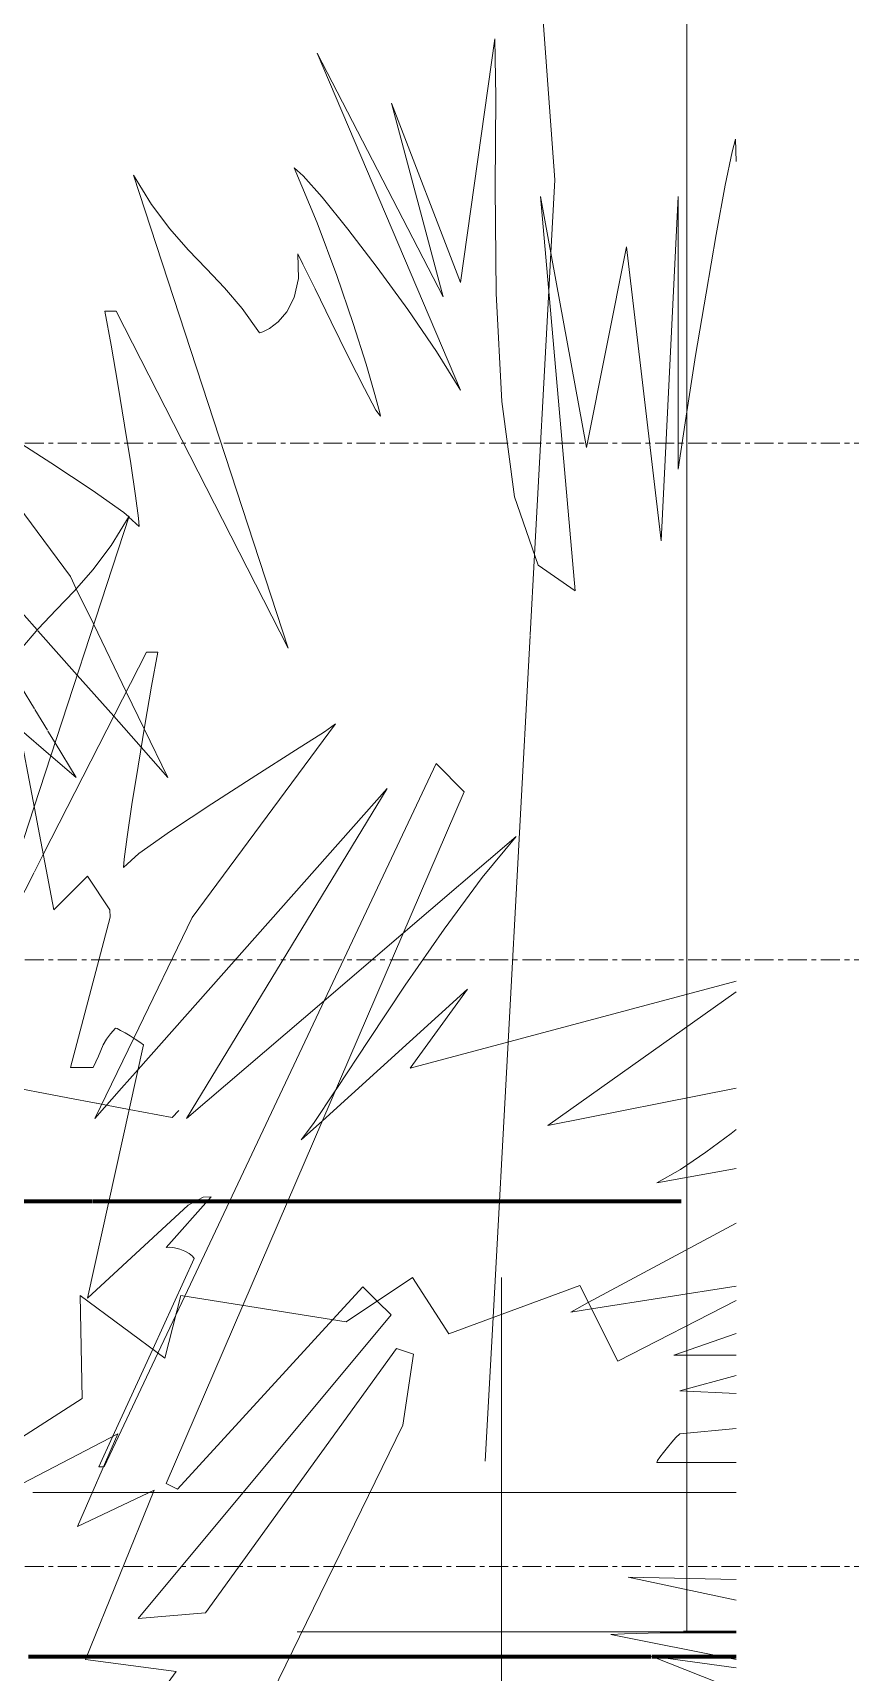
# Model space of a CAD drawing. Header units: inches. Extents: x -9046 to -8234, y -279 to 479.
# Drawn here: x -8356.49 to -8334.93, y -0.41 to 42.82 of the extents above; entities that cross this region are included whole.
import ezdxf

# ---------------------------------------------------------------- set-up
doc = ezdxf.new("R2010")
doc.units = ezdxf.units.IN
doc.header["$MEASUREMENT"] = 0
doc.linetypes.add('Grid Line 1_2_', pattern=[0.875, 0.5, -0.125, 0.125, -0.125])
for name, color, linetype, lineweight in [('A-DETL-GENF', 92, 'Continuous', 9), ('A-FLOR-LEVL-1', 51, 'Grid Line 1_2_', 9), ('C-TOPO', 7, 'Continuous', 9), ('C-TOPO-MAJR', 7, 'Continuous', 80)]:
    doc.layers.add(name, color=color, linetype=linetype, lineweight=lineweight)

# ---------------------------------------------------------------- blocks, each defined once
blk = doc.blocks.new('american beech 26158 - american beech 26158-1770223-BUILDING SECTION - EAST_WEST - LOOKING SOUTH')
at = {"layer": 'A-DETL-GENF'}
for p, q in [((-8343.475, 49.1), (-8342.722, 38.941)), ((-8339.242, 39.693), (-8339.242, 48.347)), ((-8339.242, 42.915), (-8339.242, 41.95)), ((-8339.242, 32.847), (-8339.242, 41.95)), ((-8339.242, 32.847), (-8339.242, 39.693)), ((-8342.827, 37.012), (-8342.722, 38.941)), ((-8342.881, 36.009), (-8342.827, 37.012)), ((-8343.259, 29.055), (-8342.881, 36.009)), ((-8339.242, 30.286), (-8339.242, 32.847)), ((-8339.242, 17.474), (-8339.242, 32.847)), ((-8339.242, 20.88), (-8339.242, 30.286)), ((-8343.374, 26.941), (-8343.259, 29.055)), ((-8343.958, 16.204), (-8343.375, 26.925)), ((-8339.242, 17.474), (-8339.242, 20.88)), ((-8339.242, 16.606), (-8339.242, 17.46)), ((-8339.242, 16.606), (-8339.242, 17.46)), ((-8339.242, 14.733), (-8339.242, 16.606)), ((-8339.242, 14.733), (-8339.242, 16.606)), ((-8344.352, 8.944), (-8343.958, 16.204)), ((-8339.242, 12.965), (-8339.242, 14.733)), ((-8339.242, 12.965), (-8339.242, 14.733)), ((-8339.242, 12.637), (-8339.242, 12.965)), ((-8339.242, 12.637), (-8339.242, 12.965)), ((-8339.242, 10.729), (-8339.242, 12.637)), ((-8339.242, 10.729), (-8339.242, 12.637)), ((-8339.242, 9.567), (-8339.242, 10.729)), ((-8339.242, 9.567), (-8339.242, 10.729)), ((-8339.242, 8.721), (-8339.242, 9.567)), ((-8339.242, 8.721), (-8339.242, 9.567)), ((-8344.558, 5.155), (-8344.352, 8.944)), ((-8339.242, 8.072), (-8339.242, 8.721)), ((-8339.242, 8.072), (-8339.242, 8.721)), ((-8339.242, 7.954), (-8339.242, 8.072)), ((-8339.242, 7.954), (-8339.242, 8.072)), ((-8339.242, 7.06), (-8339.242, 7.954)), ((-8339.242, 7.06), (-8339.242, 7.954)), ((-8339.242, 6.999), (-8339.242, 7.06)), ((-8339.242, 6.999), (-8339.242, 7.06)), ((-8339.242, 5.893), (-8339.242, 6.999)), ((-8339.242, 5.893), (-8339.242, 6.999)), ((-8339.242, 5.118), (-8339.242, 5.893)), ((-8339.242, 5.118), (-8339.242, 5.893)), ((-8339.242, 4.747), (-8339.242, 5.118)), ((-8339.242, 4.324), (-8339.242, 5.118)), ((-8356.494, 4.325), (-8354.924, 4.325)), ((-8354.924, 4.325), (-8353.426, 4.325)), ((-8353.426, 4.325), (-8353.319, 4.325)), ((-8353.319, 4.325), (-8350.951, 4.325)), ((-8350.951, 4.325), (-8349.644, 4.325)), ((-8349.644, 4.325), (-8347.601, 4.325)), ((-8347.601, 4.325), (-8345.699, 4.325)), ((-8345.699, 4.325), (-8339.242, 4.325)), ((-8339.245, 4.325), (-8337.938, 4.325)), ((-8337.938, 4.325), (-8339.242, 4.325))]:
    blk.add_line(p, q, dxfattribs=at)
blk = doc.blocks.new('fountain grass 26746 - fountain grass 26746-1770215-BUILDING SECTION - EAST_WEST - LOOKING SOUTH')
at = {"layer": 'A-DETL-GENF'}
for p, q in [((-8345.216, 36.23), (-8344.309, 42.658)), ((-8344.282, 41.115), (-8344.309, 42.658)), ((-8339.242, 36.23), (-8339.242, 42.658)), ((-8339.242, 41.115), (-8339.242, 42.658)), ((-8339.242, 41.686), (-8339.242, 42.469)), ((-8339.242, 42.469), (-8339.242, 33.772)), ((-8345.67, 35.852), (-8348.997, 42.28)), ((-8348.997, 42.28), (-8345.216, 33.394)), ((-8339.242, 35.852), (-8339.242, 42.28)), ((-8339.242, 42.28), (-8339.242, 33.394)), ((-8339.242, 32.847), (-8339.242, 42.091)), ((-8339.242, 42.091), (-8339.242, 38.31)), ((-8339.242, 40.447), (-8339.242, 41.686)), ((-8339.242, 41.146), (-8339.242, 41.524)), ((-8339.242, 41.524), (-8339.242, 32.847)), ((-8344.296, 38.749), (-8344.282, 41.115)), ((-8339.242, 39.526), (-8339.242, 41.146)), ((-8339.242, 38.749), (-8339.242, 41.115)), ((-8345.216, 36.23), (-8347.031, 40.957)), ((-8347.031, 40.957), (-8345.67, 35.852)), ((-8339.242, 36.23), (-8339.242, 40.957)), ((-8339.242, 40.957), (-8339.242, 35.852)), ((-8339.242, 38.961), (-8339.242, 40.447)), ((-8339.242, 32.847), (-8339.242, 40.389)), ((-8339.242, 40.389), (-8339.242, 32.847)), ((-8339.242, 32.847), (-8339.242, 40.011)), ((-8339.242, 40.011), (-8339.242, 39.682)), ((-8339.242, 34.339), (-8339.242, 39.822)), ((-8339.242, 39.822), (-8339.242, 32.847)), ((-8337.956, 40.011), (-8338.05, 39.682)), ((-8337.938, 39.424), (-8337.956, 40.011)), ((-8339.242, 39.682), (-8339.242, 38.795)), ((-8339.242, 37.566), (-8339.242, 39.526)), ((-8338.05, 39.682), (-8338.229, 38.795)), ((-8353.359, 38.287), (-8353.838, 39.066)), ((-8353.838, 39.066), (-8349.754, 26.588)), ((-8349.362, 39.046), (-8349.603, 39.255)), ((-8349.603, 39.255), (-8348.995, 37.805)), ((-8348.864, 38.479), (-8349.362, 39.046)), ((-8339.242, 39.046), (-8339.242, 39.255)), ((-8339.242, 39.255), (-8339.242, 37.805)), ((-8339.242, 38.287), (-8339.242, 39.066)), ((-8339.242, 39.066), (-8339.242, 26.588)), ((-8339.242, 38.479), (-8339.242, 39.046)), ((-8339.242, 37.436), (-8339.242, 38.961)), ((-8348.187, 37.642), (-8348.864, 38.479)), ((-8344.27, 35.946), (-8344.296, 38.749)), ((-8341.889, 31.882), (-8343.099, 38.499)), ((-8343.099, 38.499), (-8342.191, 28.1)), ((-8339.469, 38.499), (-8339.922, 29.424)), ((-8339.469, 31.314), (-8339.469, 38.499)), ((-8339.242, 38.795), (-8339.242, 37.502)), ((-8339.242, 35.946), (-8339.242, 38.749)), ((-8339.242, 31.314), (-8339.242, 38.499)), ((-8339.242, 38.499), (-8339.242, 29.424)), ((-8339.242, 31.882), (-8339.242, 38.499)), ((-8339.242, 38.499), (-8339.242, 28.1)), ((-8339.242, 37.642), (-8339.242, 38.479)), ((-8338.229, 38.795), (-8338.467, 37.502)), ((-8352.877, 37.647), (-8353.359, 38.287)), ((-8339.242, 32.847), (-8339.242, 38.31)), ((-8339.242, 38.31), (-8339.242, 38.205)), ((-8339.242, 38.31), (-8339.242, 32.847)), ((-8339.242, 37.647), (-8339.242, 38.287)), ((-8339.242, 38.205), (-8339.242, 37.83)), ((-8352.395, 37.098), (-8352.877, 37.647)), ((-8348.995, 37.805), (-8348.472, 36.414)), ((-8347.406, 36.626), (-8348.187, 37.642)), ((-8339.242, 37.83), (-8339.242, 37.255)), ((-8339.242, 37.805), (-8339.242, 36.414)), ((-8339.242, 37.098), (-8339.242, 37.647)), ((-8339.242, 36.626), (-8339.242, 37.642)), ((-8340.83, 37.175), (-8341.889, 31.882)), ((-8339.922, 29.424), (-8340.83, 37.175)), ((-8339.242, 35.48), (-8339.242, 37.566)), ((-8339.242, 37.502), (-8339.242, 35.955)), ((-8339.242, 36.082), (-8339.242, 37.436)), ((-8339.242, 37.255), (-8339.242, 36.549)), ((-8339.242, 29.424), (-8339.242, 37.175)), ((-8339.242, 37.175), (-8339.242, 31.882)), ((-8338.467, 37.502), (-8338.736, 35.955)), ((-8351.914, 36.596), (-8352.395, 37.098)), ((-8349.368, 36.716), (-8349.505, 36.987)), ((-8349.505, 36.987), (-8349.488, 36.341)), ((-8339.242, 36.596), (-8339.242, 37.098)), ((-8339.242, 36.716), (-8339.242, 36.987)), ((-8339.242, 36.987), (-8339.242, 36.341)), ((-8339.242, 34.339), (-8339.242, 36.797)), ((-8339.242, 36.797), (-8339.242, 36.724)), ((-8351.438, 36.094), (-8351.914, 36.596)), ((-8349.488, 36.341), (-8349.598, 35.838)), ((-8349.05, 36.066), (-8349.368, 36.716)), ((-8348.472, 36.414), (-8348.04, 35.152)), ((-8346.6, 35.52), (-8347.406, 36.626)), ((-8339.242, 36.724), (-8339.242, 36.451)), ((-8339.242, 36.066), (-8339.242, 36.716)), ((-8339.242, 35.52), (-8339.242, 36.626)), ((-8339.242, 36.094), (-8339.242, 36.596)), ((-8339.242, 36.549), (-8339.242, 35.781)), ((-8339.242, 36.451), (-8339.242, 36.051)), ((-8339.242, 36.414), (-8339.242, 35.152)), ((-8339.242, 36.341), (-8339.242, 35.838)), ((-8350.969, 35.547), (-8351.438, 36.094)), ((-8348.625, 35.196), (-8349.05, 36.066)), ((-8344.126, 33.093), (-8344.27, 35.946)), ((-8339.242, 36.091), (-8339.242, 36.23)), ((-8339.242, 36.23), (-8339.242, 32.847)), ((-8339.242, 35.547), (-8339.242, 36.094)), ((-8339.242, 35.809), (-8339.242, 36.091)), ((-8339.242, 35.106), (-8339.242, 36.082)), ((-8339.242, 35.196), (-8339.242, 36.066)), ((-8339.242, 36.051), (-8339.242, 35.602)), ((-8339.242, 35.955), (-8339.242, 34.307)), ((-8339.242, 33.093), (-8339.242, 35.946)), ((-8338.736, 35.955), (-8339.011, 34.307)), ((-8354.291, 35.474), (-8354.594, 35.474)), ((-8354.594, 35.474), (-8354.429, 34.583)), ((-8349.754, 26.588), (-8354.291, 35.474)), ((-8350.51, 34.907), (-8350.969, 35.547)), ((-8349.791, 35.461), (-8350.023, 35.195)), ((-8349.598, 35.838), (-8349.791, 35.461)), ((-8345.844, 34.413), (-8346.6, 35.52)), ((-8339.242, 35.52), (-8339.242, 35.852)), ((-8339.242, 35.852), (-8339.242, 35.086)), ((-8339.242, 35.838), (-8339.242, 35.461)), ((-8339.242, 35.428), (-8339.242, 35.809)), ((-8339.242, 35.781), (-8339.242, 35.022)), ((-8339.242, 35.602), (-8339.242, 35.18)), ((-8339.242, 34.907), (-8339.242, 35.547)), ((-8339.242, 34.413), (-8339.242, 35.52)), ((-8339.242, 34.748), (-8339.242, 35.52)), ((-8339.242, 33.484), (-8339.242, 35.48)), ((-8339.242, 26.588), (-8339.242, 35.474)), ((-8339.242, 35.474), (-8339.242, 34.583)), ((-8339.242, 35.461), (-8339.242, 35.195)), ((-8350.249, 35.024), (-8350.426, 34.933)), ((-8350.023, 35.195), (-8350.249, 35.024)), ((-8348.167, 34.266), (-8348.625, 35.196)), ((-8348.04, 35.152), (-8347.703, 34.083)), ((-8339.242, 34.991), (-8339.242, 35.428)), ((-8339.242, 34.266), (-8339.242, 35.196)), ((-8339.242, 35.195), (-8339.242, 35.024)), ((-8339.242, 35.18), (-8339.242, 34.86)), ((-8339.242, 35.152), (-8339.242, 34.083)), ((-8339.242, 34.717), (-8339.242, 35.106)), ((-8339.242, 33.205), (-8339.242, 35.096)), ((-8339.242, 35.096), (-8339.242, 35.093)), ((-8339.242, 35.093), (-8339.242, 35)), ((-8339.242, 35.086), (-8339.242, 34.461)), ((-8339.242, 35.024), (-8339.242, 34.933)), ((-8339.242, 35.022), (-8339.242, 34.339)), ((-8354.429, 34.583), (-8354.25, 33.548)), ((-8350.426, 34.933), (-8350.51, 34.907)), ((-8339.242, 35), (-8339.242, 34.85)), ((-8339.242, 34.54), (-8339.242, 34.991)), ((-8339.242, 34.933), (-8339.242, 34.907)), ((-8339.242, 34.86), (-8339.242, 34.717)), ((-8339.242, 34.85), (-8339.242, 34.676)), ((-8339.242, 33.716), (-8339.242, 34.748)), ((-8339.242, 34.676), (-8339.242, 34.511)), ((-8339.242, 34.583), (-8339.242, 33.548)), ((-8347.748, 33.436), (-8348.167, 34.266)), ((-8345.216, 33.394), (-8345.844, 34.413)), ((-8339.011, 34.307), (-8339.264, 32.71)), ((-8339.242, 34.119), (-8339.242, 34.54)), ((-8339.242, 34.511), (-8339.242, 34.388)), ((-8339.242, 34.461), (-8339.242, 33.969)), ((-8339.242, 33.394), (-8339.242, 34.413)), ((-8339.242, 34.388), (-8339.242, 34.339)), ((-8339.242, 34.307), (-8339.242, 32.71)), ((-8339.242, 33.436), (-8339.242, 34.266)), ((-8339.242, 32.847), (-8339.242, 34.15)), ((-8339.242, 34.15), (-8339.242, 33.99)), ((-8347.703, 34.083), (-8347.468, 33.276)), ((-8339.242, 33.772), (-8339.242, 34.119)), ((-8339.242, 34.083), (-8339.242, 33.276)), ((-8339.242, 33.99), (-8339.242, 33.53)), ((-8339.242, 33.969), (-8339.242, 33.604)), ((-8339.242, 32.847), (-8339.242, 33.716)), ((-8354.25, 33.548), (-8354.071, 32.472)), ((-8347.443, 32.864), (-8347.748, 33.436)), ((-8339.242, 33.604), (-8339.242, 33.359)), ((-8339.242, 33.38), (-8339.242, 33.583)), ((-8339.242, 33.583), (-8339.242, 28.478)), ((-8339.242, 33.548), (-8339.242, 32.472)), ((-8339.242, 33.53), (-8339.242, 32.88)), ((-8339.242, 32.847), (-8339.242, 33.484)), ((-8339.242, 32.864), (-8339.242, 33.436)), ((-8339.242, 32.893), (-8339.242, 33.38)), ((-8339.242, 33.359), (-8339.242, 33.229)), ((-8358.89, 33.054), (-8355.501, 28.478)), ((-8347.468, 33.276), (-8347.34, 32.796)), ((-8347.325, 32.71), (-8347.443, 32.864)), ((-8343.784, 30.577), (-8344.126, 33.093)), ((-8339.242, 33.276), (-8339.242, 32.796)), ((-8339.242, 33.229), (-8339.242, 33.205)), ((-8339.242, 30.577), (-8339.242, 33.093)), ((-8339.242, 32.226), (-8339.242, 32.893)), ((-8339.242, 32.88), (-8339.242, 32.847)), ((-8339.242, 32.71), (-8339.242, 32.864)), ((-8354.071, 32.472), (-8353.91, 31.458)), ((-8347.34, 32.796), (-8347.325, 32.71)), ((-8339.264, 32.71), (-8339.469, 31.314)), ((-8339.242, 29.991), (-8339.242, 32.847)), ((-8339.242, 32.847), (-8339.242, 29.991)), ((-8339.242, 31.882), (-8339.242, 32.847)), ((-8339.242, 32.847), (-8339.242, 31.314)), ((-8339.242, 30.802), (-8339.242, 32.847)), ((-8339.242, 32.847), (-8339.242, 30.802)), ((-8339.242, 31.792), (-8339.242, 32.847)), ((-8339.242, 32.847), (-8339.242, 30.18)), ((-8339.242, 28.857), (-8339.242, 32.847)), ((-8339.242, 32.847), (-8339.242, 28.857)), ((-8339.242, 32.603), (-8339.242, 32.847)), ((-8339.242, 32.847), (-8339.242, 32.149)), ((-8339.242, 27.911), (-8339.242, 32.847)), ((-8339.242, 32.796), (-8339.242, 32.71)), ((-8339.242, 32.71), (-8339.242, 31.314)), ((-8339.242, 31.586), (-8339.242, 32.603)), ((-8339.242, 32.472), (-8339.242, 31.458)), ((-8356.016, 31.48), (-8357.175, 32.226)), ((-8339.242, 31.48), (-8339.242, 32.226)), ((-8339.242, 32.149), (-8339.242, 31.446)), ((-8339.242, 31.857), (-8339.242, 31.882)), ((-8339.242, 23.185), (-8339.242, 31.882)), ((-8339.242, 31.882), (-8339.242, 23.185)), ((-8339.242, 31.791), (-8339.242, 31.857)), ((-8339.242, 30.619), (-8339.242, 31.792)), ((-8339.242, 31.697), (-8339.242, 31.791)), ((-8339.242, 31.59), (-8339.242, 31.697)), ((-8339.242, 31.481), (-8339.242, 31.59)), ((-8339.242, 30.845), (-8339.242, 31.586)), ((-8354.928, 30.76), (-8356.016, 31.48)), ((-8353.91, 31.458), (-8353.781, 30.606)), ((-8339.242, 31.385), (-8339.242, 31.481)), ((-8339.242, 30.76), (-8339.242, 31.48)), ((-8339.242, 31.458), (-8339.242, 30.606)), ((-8339.242, 31.446), (-8339.242, 30.879)), ((-8339.242, 31.314), (-8339.242, 31.385)), ((-8339.242, 31.125), (-8339.242, 31.063)), ((-8339.242, 30.537), (-8339.242, 31.125)), ((-8339.242, 31.125), (-8339.242, 30.332)), ((-8339.242, 30.747), (-8339.242, 31.125)), ((-8354.092, 30.166), (-8354.928, 30.76)), ((-8339.242, 31.063), (-8339.242, 30.816)), ((-8339.242, 30.936), (-8339.242, 30.704)), ((-8339.242, 30.826), (-8339.242, 30.936)), ((-8339.242, 30.936), (-8339.242, 28.1)), ((-8339.242, 27.17), (-8339.242, 30.936)), ((-8339.242, 30.879), (-8339.242, 30.558)), ((-8339.242, 30.558), (-8339.242, 30.845)), ((-8339.242, 30.621), (-8339.242, 30.826)), ((-8339.242, 30.816), (-8339.242, 30.454)), ((-8339.242, 30.166), (-8339.242, 30.76)), ((-8339.242, 25.264), (-8339.242, 30.747)), ((-8339.242, 30.704), (-8339.242, 30.318)), ((-8353.781, 30.606), (-8353.702, 30.02)), ((-8343.166, 28.784), (-8343.784, 30.577)), ((-8339.242, 30.352), (-8339.242, 30.621)), ((-8339.242, 30.18), (-8339.242, 30.619)), ((-8339.242, 23.185), (-8339.242, 30.617)), ((-8339.242, 30.617), (-8339.242, 29.536)), ((-8339.242, 30.606), (-8339.242, 30.02)), ((-8339.242, 28.784), (-8339.242, 30.577)), ((-8339.242, 29.973), (-8339.242, 30.537)), ((-8339.242, 30.454), (-8339.242, 30.045)), ((-8339.242, 30.049), (-8339.242, 30.352)), ((-8339.242, 30.332), (-8339.242, 29.549)), ((-8339.242, 30.318), (-8339.242, 29.829)), ((-8353.964, 30.052), (-8354.092, 30.166)), ((-8353.686, 29.802), (-8353.959, 30.047)), ((-8353.702, 30.02), (-8353.686, 29.802)), ((-8339.242, 29.802), (-8339.242, 30.166)), ((-8339.242, 29.741), (-8339.242, 30.049)), ((-8339.242, 30.045), (-8339.242, 29.66)), ((-8339.242, 30.02), (-8339.242, 29.802)), ((-8339.242, 29.45), (-8339.242, 29.973)), ((-8339.242, 29.829), (-8339.242, 29.292)), ((-8339.242, 29.46), (-8339.242, 29.741)), ((-8339.242, 29.66), (-8339.242, 29.384)), ((-8339.242, 29.549), (-8339.242, 28.814)), ((-8339.242, 29.536), (-8339.242, 28.176)), ((-8339.242, 29.235), (-8339.242, 29.46)), ((-8339.242, 28.985), (-8339.242, 29.45)), ((-8339.242, 29.366), (-8339.242, 29.235)), ((-8339.242, 29.292), (-8339.242, 28.757)), ((-8339.242, 28.594), (-8339.242, 28.985)), ((-8342.191, 28.1), (-8343.166, 28.784)), ((-8339.242, 28.814), (-8339.242, 28.168)), ((-8339.242, 28.1), (-8339.242, 28.784)), ((-8339.242, 28.757), (-8339.242, 28.287)), ((-8339.242, 28.294), (-8339.242, 28.594)), ((-8356.377, 27.071), (-8357.614, 28.466)), ((-8355.501, 28.478), (-8355.346, 28.16)), ((-8355.346, 28.16), (-8354.887, 27.213)), ((-8339.242, 28.478), (-8339.242, 23.185)), ((-8339.242, 20.916), (-8339.242, 28.478)), ((-8339.242, 28.478), (-8339.242, 23.185)), ((-8339.242, 28.1), (-8339.242, 28.287)), ((-8339.242, 28.28), (-8339.242, 27.911)), ((-8339.242, 28.176), (-8339.242, 26.694)), ((-8339.242, 28.168), (-8339.242, 27.65)), ((-8339.242, 27.65), (-8339.242, 27.299)), ((-8339.242, 27.299), (-8339.242, 27.17)), ((-8355.322, 25.882), (-8356.359, 27.051)), ((-8354.887, 27.213), (-8354.027, 25.443)), ((-8339.242, 24.508), (-8339.242, 26.966)), ((-8339.242, 26.966), (-8339.242, 22.996)), ((-8339.242, 26.694), (-8339.242, 25.243)), ((-8339.242, 22.617), (-8339.242, 26.588)), ((-8339.242, 26.588), (-8339.242, 24.508)), ((-8357.134, 26.115), (-8356.451, 24.994)), ((-8354.358, 24.795), (-8355.322, 25.882)), ((-8354.027, 25.443), (-8353.553, 24.467)), ((-8339.242, 25.24), (-8339.242, 25.264)), ((-8339.242, 25.243), (-8339.242, 23.977)), ((-8339.242, 25.22), (-8339.242, 25.24)), ((-8339.242, 25.202), (-8339.242, 25.22)), ((-8339.242, 25.181), (-8339.242, 25.202)), ((-8339.242, 25.156), (-8339.242, 25.181)), ((-8339.242, 25.121), (-8339.242, 25.156)), ((-8339.242, 25.075), (-8339.242, 25.121)), ((-8339.242, 25.003), (-8339.242, 25.075)), ((-8356.441, 24.977), (-8356.105, 24.426)), ((-8353.634, 23.979), (-8354.358, 24.795)), ((-8339.242, 24.81), (-8339.242, 25.003)), ((-8339.242, 24.528), (-8339.242, 24.81)), ((-8356.018, 23.756), (-8356.853, 24.469)), ((-8356.094, 24.407), (-8355.906, 24.098)), ((-8353.553, 24.467), (-8352.93, 23.185)), ((-8339.242, 24.192), (-8339.242, 24.528)), ((-8339.242, 22.996), (-8339.242, 24.319)), ((-8339.242, 24.319), (-8339.242, 24.098)), ((-8355.906, 24.098), (-8355.35, 23.185)), ((-8352.93, 23.185), (-8353.634, 23.979)), ((-8339.242, 23.833), (-8339.242, 24.192)), ((-8339.242, 24.098), (-8339.242, 23.738)), ((-8339.242, 23.977), (-8339.242, 23.05)), ((-8339.242, 23.487), (-8339.242, 23.833)), ((-8355.35, 23.185), (-8356.018, 23.756)), ((-8339.242, 23.738), (-8339.242, 23.287)), ((-8339.242, 23.185), (-8339.242, 23.487)), ((-8339.242, 23.287), (-8339.242, 22.789)), ((-8339.242, 23.05), (-8339.242, 22.617)), ((-8339.242, 22.996), (-8339.242, 20.916)), ((-8339.242, 22.617), (-8339.242, 22.996)), ((-8339.242, 22.789), (-8339.242, 22.292)), ((-8339.242, 20.916), (-8339.242, 22.617)), ((-8339.242, 21.483), (-8339.242, 22.617)), ((-8339.242, 22.617), (-8339.242, 18.08)), ((-8339.242, 22.292), (-8339.242, 21.841)), ((-8339.242, 21.841), (-8339.242, 21.483)), ((-8339.242, 21.672), (-8339.242, 20.916)), ((-8339.242, 21.294), (-8339.242, 21.672)), ((-8339.242, 19.214), (-8339.242, 21.288)), ((-8339.242, 19.782), (-8339.242, 19.214)), ((-8339.242, 19.621), (-8339.242, 19.782)), ((-8339.242, 18.08), (-8339.242, 19.782)), ((-8339.242, 19.782), (-8339.242, 17.46)), ((-8339.242, 19.381), (-8339.242, 19.621)), ((-8339.242, 19.098), (-8339.242, 19.381)), ((-8339.242, 18.809), (-8339.242, 19.098)), ((-8339.242, 18.55), (-8339.242, 18.809)), ((-8339.242, 18.358), (-8339.242, 18.55)), ((-8339.242, 18.269), (-8339.242, 18.358)), ((-8339.242, 18.286), (-8339.242, 18.269)), ((-8339.242, 18.282), (-8339.242, 18.286)), ((-8339.242, 18.261), (-8339.242, 18.282)), ((-8339.242, 18.227), (-8339.242, 18.261)), ((-8339.242, 18.183), (-8339.242, 18.227)), ((-8339.242, 18.133), (-8339.242, 18.183)), ((-8339.242, 18.08), (-8339.242, 18.133)), ((-8339.242, 17.474), (-8339.242, 18.08)), ((-8339.242, 16.946), (-8339.242, 17.46)), ((-8339.242, 17.46), (-8339.242, 16.946)), ((-8339.242, 16.757), (-8339.242, 16.946)), ((-8339.242, 16.946), (-8339.242, 16.606)), ((-8339.242, 16.606), (-8339.242, 16.757)), ((-8339.242, 16.189), (-8339.242, 16.606)), ((-8339.242, 16.606), (-8339.242, 16)), ((-8339.242, 16), (-8339.242, 16.189)), ((-8339.242, 15.933), (-8339.242, 16)), ((-8339.242, 16), (-8339.242, 15.622)), ((-8339.242, 15.844), (-8339.242, 15.933)), ((-8339.242, 15.744), (-8339.242, 15.844)), ((-8339.242, 15.642), (-8339.242, 15.744)), ((-8339.242, 15.55), (-8339.242, 15.642)), ((-8339.242, 15.622), (-8339.242, 14.866)), ((-8339.242, 15.477), (-8339.242, 15.55)), ((-8339.242, 15.433), (-8339.242, 15.477)), ((-8339.242, 15.388), (-8339.242, 15.433)), ((-8339.242, 15.314), (-8339.242, 15.388)), ((-8339.242, 15.222), (-8339.242, 15.314)), ((-8339.242, 15.121), (-8339.242, 15.222)), ((-8339.242, 15.021), (-8339.242, 15.121)), ((-8339.242, 14.933), (-8339.242, 15.021)), ((-8339.242, 14.866), (-8339.242, 14.933)), ((-8339.242, 14.733), (-8339.242, 14.866)), ((-8339.242, 14.866), (-8339.242, 14.768)), ((-8339.242, 14.768), (-8339.242, 14.733)), ((-8339.242, 12.965), (-8339.242, 14.733)), ((-8339.242, 14.733), (-8339.242, 14.645)), ((-8339.242, 14.633), (-8339.242, 14.509)), ((-8339.242, 14.509), (-8339.242, 14.375)), ((-8339.242, 14.375), (-8339.242, 14.255)), ((-8339.242, 14.255), (-8339.242, 14.162)), ((-8339.242, 14.162), (-8339.242, 14.11)), ((-8339.242, 14.11), (-8339.242, 13.164)), ((-8339.242, 13.389), (-8339.242, 13.373)), ((-8339.242, 13.317), (-8339.242, 13.384)), ((-8339.242, 13.373), (-8339.242, 13.249)), ((-8339.242, 13.176), (-8339.242, 13.317)), ((-8339.242, 13.249), (-8339.242, 13.055)), ((-8339.242, 12.994), (-8339.242, 13.176)), ((-8339.242, 13.164), (-8339.242, 12.965)), ((-8339.242, 13.055), (-8339.242, 12.965)), ((-8339.242, 12.965), (-8339.242, 12.994)), ((-8339.242, 12.637), (-8339.242, 12.965)), ((-8339.242, 12.965), (-8339.242, 12.833)), ((-8339.242, 12.798), (-8339.242, 12.965)), ((-8339.242, 12.965), (-8339.242, 12.637)), ((-8339.242, 12.833), (-8339.242, 12.637)), ((-8339.242, 12.637), (-8339.242, 12.798)), ((-8339.242, 12.408), (-8339.242, 12.637)), ((-8339.242, 12.637), (-8339.242, 12.408)), ((-8339.242, 12.624), (-8339.242, 12.469)), ((-8339.242, 12.478), (-8339.242, 12.617)), ((-8339.242, 12.408), (-8339.242, 12.478)), ((-8339.242, 12.469), (-8339.242, 12.408)), ((-8339.242, 11.463), (-8339.242, 12.408)), ((-8339.242, 12.408), (-8339.242, 12.03)), ((-8339.242, 12.03), (-8339.242, 11.463)), ((-8339.242, 10.896), (-8339.242, 11.463)), ((-8339.242, 11.463), (-8339.242, 10.896)), ((-8339.242, 11.085), (-8339.242, 10.729)), ((-8339.242, 10.896), (-8339.242, 11.085)), ((-8339.242, 10.791), (-8339.242, 10.896)), ((-8339.242, 10.729), (-8339.242, 10.791)), ((-8339.242, 10.567), (-8339.242, 10.729)), ((-8339.242, 10.729), (-8339.242, 9.567)), ((-8339.242, 10.273), (-8339.242, 10.567)), ((-8339.242, 9.958), (-8339.242, 10.273)), ((-8339.242, 10.139), (-8339.242, 9.567)), ((-8339.242, 9.95), (-8339.242, 10.139)), ((-8339.242, 9.672), (-8339.242, 9.958)), ((-8339.242, 9.663), (-8339.242, 9.95)), ((-8339.242, 9.567), (-8339.242, 9.672)), ((-8339.242, 9.567), (-8339.242, 9.663)), ((-8339.242, 9.609), (-8339.242, 9.624)), ((-8339.242, 9.624), (-8339.242, 9.618)), ((-8339.242, 9.618), (-8339.242, 9.599)), ((-8339.242, 9.569), (-8339.242, 9.609)), ((-8339.242, 9.599), (-8339.242, 9.572)), ((-8339.242, 9.463), (-8339.242, 9.567)), ((-8339.242, 9.567), (-8339.242, 9.383)), ((-8339.242, 9.312), (-8339.242, 9.567)), ((-8339.242, 9.567), (-8339.242, 8.721)), ((-8339.242, 9.496), (-8339.242, 9.567)), ((-8339.242, 9.567), (-8339.242, 9.383)), ((-8339.242, 9.383), (-8339.242, 9.496)), ((-8339.242, 9.383), (-8339.242, 9.463)), ((-8339.242, 8.933), (-8339.242, 9.312)), ((-8339.242, 9.005), (-8339.242, 8.721)), ((-8339.242, 8.721), (-8339.242, 9.005)), ((-8339.242, 8.721), (-8339.242, 8.933)), ((-8339.242, 8.563), (-8339.242, 8.721)), ((-8339.242, 8.721), (-8339.242, 8.072)), ((-8339.242, 8.249), (-8339.242, 8.721)), ((-8339.242, 8.721), (-8339.242, 8.249)), ((-8339.242, 8.238), (-8339.242, 8.563)), ((-8339.242, 8.438), (-8339.242, 8.448)), ((-8339.242, 8.448), (-8339.242, 8.429)), ((-8339.242, 8.249), (-8339.242, 8.438)), ((-8339.242, 8.429), (-8339.242, 8.379)), ((-8339.242, 8.379), (-8339.242, 8.298)), ((-8339.242, 8.298), (-8339.242, 8.187)), ((-8339.242, 8.072), (-8339.242, 8.249)), ((-8339.242, 8.072), (-8339.242, 8.238)), ((-8339.242, 8.187), (-8339.242, 8.072)), ((-8339.242, 7.995), (-8339.242, 8.072)), ((-8339.242, 8.072), (-8339.242, 8.045)), ((-8339.242, 7.954), (-8339.242, 8.072)), ((-8339.242, 8.072), (-8339.242, 7.954)), ((-8339.242, 8.045), (-8339.242, 7.954)), ((-8339.242, 7.954), (-8339.242, 7.995)), ((-8339.242, 7.91), (-8339.242, 7.954)), ((-8339.242, 7.954), (-8339.242, 7.871)), ((-8339.242, 7.871), (-8339.242, 7.954)), ((-8339.242, 7.954), (-8339.242, 7.746)), ((-8339.242, 7.911), (-8339.242, 7.906)), ((-8339.242, 7.892), (-8339.242, 7.911)), ((-8339.242, 7.469), (-8339.242, 7.91)), ((-8339.242, 7.906), (-8339.242, 7.871)), ((-8339.242, 7.859), (-8339.242, 7.892)), ((-8339.242, 7.871), (-8339.242, 7.06)), ((-8339.242, 7.819), (-8339.242, 7.859)), ((-8339.242, 7.778), (-8339.242, 7.819)), ((-8339.242, 7.746), (-8339.242, 7.778)), ((-8339.242, 7.06), (-8339.242, 7.469)), ((-8339.242, 7.114), (-8339.242, 7.06)), ((-8339.242, 7.06), (-8339.242, 7.114)), ((-8339.242, 6.999), (-8339.242, 7.06)), ((-8339.242, 7.06), (-8339.242, 6.999)), ((-8339.242, 6.999), (-8339.242, 7.06)), ((-8339.242, 7.06), (-8339.242, 6.999)), ((-8339.242, 6.999), (-8339.242, 5.995)), ((-8339.242, 6.169), (-8339.242, 6.999)), ((-8339.242, 6.999), (-8339.242, 6.169)), ((-8339.242, 6.497), (-8339.242, 6.981)), ((-8339.242, 6.07), (-8339.242, 6.497)), ((-8339.242, 6.169), (-8339.242, 6.17)), ((-8339.242, 6.17), (-8339.242, 6.127)), ((-8339.242, 5.893), (-8339.242, 6.169)), ((-8339.242, 6.169), (-8339.242, 5.893)), ((-8339.242, 5.893), (-8339.242, 6.169)), ((-8339.242, 6.127), (-8339.242, 6.051)), ((-8339.242, 5.893), (-8339.242, 6.07)), ((-8339.242, 6.051), (-8339.242, 5.95)), ((-8339.242, 5.995), (-8339.242, 5.967)), ((-8339.242, 5.967), (-8339.242, 5.937)), ((-8339.242, 5.95), (-8339.242, 5.893)), ((-8339.242, 5.937), (-8339.242, 5.908)), ((-8339.242, 5.771), (-8339.242, 5.893)), ((-8339.242, 5.893), (-8339.242, 5.836)), ((-8339.242, 5.118), (-8339.242, 5.893)), ((-8339.242, 5.893), (-8339.242, 5.118)), ((-8339.242, 5.118), (-8339.242, 5.893)), ((-8339.242, 5.878), (-8339.242, 5.848)), ((-8339.242, 5.848), (-8339.242, 5.819)), ((-8339.242, 5.836), (-8339.242, 5.716)), ((-8339.242, 5.819), (-8339.242, 5.791)), ((-8339.242, 5.791), (-8339.242, 5.118)), ((-8339.242, 5.602), (-8339.242, 5.754)), ((-8339.242, 5.716), (-8339.242, 5.602)), ((-8339.242, 5.495), (-8339.242, 5.352)), ((-8339.242, 5.118), (-8339.242, 5.495)), ((-8339.242, 5.413), (-8339.242, 5.118)), ((-8339.242, 5.387), (-8339.242, 5.413)), ((-8339.242, 5.224), (-8339.242, 5.387)), ((-8339.242, 5.352), (-8339.242, 5.118)), ((-8339.242, 5.118), (-8339.242, 5.224)), ((-8339.242, 3.23), (-8339.242, 5.118)), ((-8339.242, 5.118), (-8339.242, 4.467)), ((-8339.242, 4.467), (-8339.242, 5.118)), ((-8339.242, 5.118), (-8339.242, 4.748)), ((-8339.242, 4.959), (-8339.242, 5.118)), ((-8339.242, 5.118), (-8339.242, 5.069)), ((-8339.242, 4.467), (-8339.242, 5.118)), ((-8339.242, 5.118), (-8339.242, 4.467)), ((-8339.242, 5.069), (-8339.242, 4.703)), ((-8339.242, 4.623), (-8339.242, 4.947)), ((-8339.242, 4.748), (-8339.242, 3.988)), ((-8339.242, 4.698), (-8339.242, 4.31)), ((-8339.242, 4.249), (-8339.242, 4.623)), ((-8339.242, 4.31), (-8339.242, 3.945)), ((-8339.242, 3.871), (-8339.242, 4.249)), ((-8339.242, 3.988), (-8339.242, 3.198)), ((-8339.242, 3.945), (-8339.242, 3.664)), ((-8339.242, 3.112), (-8339.242, 3.9)), ((-8339.242, 3.9), (-8339.242, 3.178)), ((-8339.242, 3.522), (-8339.242, 3.871)), ((-8339.242, 3.664), (-8339.242, 3.522)), ((-8339.242, 2.985), (-8339.242, 3.522)), ((-8339.242, 3.522), (-8339.242, 3.037)), ((-8339.242, 3.198), (-8339.242, 2.445)), ((-8339.242, 2.445), (-8339.242, 2.061)), ((-8339.242, 2.061), (-8339.242, 1.795)), ((-8339.242, 1.795), (-8339.242, 1.764)), ((-8339.242, 1.764), (-8339.242, 1.312)), ((-8339.242, 1.632), (-8339.242, 1.559)), ((-8339.242, 1.62), (-8339.242, 1.632)), ((-8339.242, 1.585), (-8339.242, 1.62)), ((-8339.242, 1.527), (-8339.242, 1.585)), ((-8339.242, 1.559), (-8339.242, 1.416)), ((-8339.242, 1.446), (-8339.242, 1.527)), ((-8339.242, 1.342), (-8339.242, 1.446)), ((-8339.242, 1.416), (-8339.242, 1.232)), ((-8339.242, 1.215), (-8339.242, 1.342)), ((-8339.242, 1.312), (-8339.242, 1.064)), ((-8339.242, 1.232), (-8339.242, 1.038)), ((-8339.242, 1.064), (-8339.242, 1.215)), ((-8339.242, 1.038), (-8339.242, 0.862)), ((-8349.52, 0.658), (-8349.396, 0.658)), ((-8349.396, 0.658), (-8339.242, 0.658)), ((-8339.326, 0.671), (-8337.938, 0.671)), ((-8339.242, 0.862), (-8339.242, 0.735)), ((-8339.242, 0.735), (-8339.242, 0.686)), ((-8339.242, 0.686), (-8339.242, 0.658)), ((-8337.938, 0.658), (-8339.242, 0.658))]:
    blk.add_line(p, q, dxfattribs=at)
blk = doc.blocks.new('yew 26768 - yew 26768-V20-BUILDING SECTION - EAST_WEST - LOOKING SOUTH')
at = {"layer": 'A-DETL-GENF'}
for p, q in [((-8348.231, 8.831), (-8346.478, 10)), ((-8346.478, 10), (-8345.521, 8.512)), ((-8344.131, 9.026), (-8344.131, 10)), ((-8344.131, 10), (-8344.131, 9.026)), ((-8355.191, 6.812), (-8355.244, 9.522)), ((-8355.244, 9.522), (-8353.013, 7.875)), ((-8353.013, 7.875), (-8352.588, 9.522)), ((-8352.588, 9.522), (-8348.231, 8.831)), ((-8345.521, 8.512), (-8342.068, 9.788)), ((-8344.131, 9.026), (-8344.131, 9.788)), ((-8344.131, 9.788), (-8344.131, 7.79)), ((-8344.131, 9.416), (-8344.131, 9.734)), ((-8344.131, 9.734), (-8344.131, 6.759)), ((-8344.131, 7.79), (-8344.131, 9.561)), ((-8344.131, 9.561), (-8344.131, 6.818)), ((-8344.131, 9.026), (-8344.131, 9.522)), ((-8344.131, 9.522), (-8344.131, 9.026)), ((-8344.131, 9.026), (-8344.131, 9.522)), ((-8344.131, 9.522), (-8344.131, 9.026)), ((-8342.068, 9.788), (-8341.061, 7.79)), ((-8344.131, 6.818), (-8344.131, 9.416)), ((-8341.061, 7.79), (-8337.938, 9.388)), ((-8344.131, 6.812), (-8344.131, 9.026)), ((-8344.131, 9.026), (-8344.131, 7.875)), ((-8344.131, 7.875), (-8344.131, 9.026)), ((-8344.131, 9.026), (-8344.131, 8.831)), ((-8344.131, 8.831), (-8344.131, 9.026)), ((-8344.131, 9.026), (-8344.131, 8.512)), ((-8344.131, 8.512), (-8344.131, 9.026)), ((-8344.131, 6.759), (-8344.131, 7.556)), ((-8344.131, 7.556), (-8344.131, 5.006)), ((-8357.582, 5.271), (-8355.191, 6.812)), ((-8344.131, 5.271), (-8344.131, 6.812)), ((-8344.131, 2.881), (-8344.131, 6.387)), ((-8344.131, 6.387), (-8344.131, 5.271)), ((-8344.131, 5.006), (-8344.131, 6.281)), ((-8344.131, 6.281), (-8344.131, 3.518)), ((-8344.131, 2.774), (-8344.131, 5.59)), ((-8344.131, 5.59), (-8344.131, 2.881)), ((-8344.131, 3.518), (-8344.131, 4.793)), ((-8344.131, 4.793), (-8344.131, -1.211)), ((-8344.131, 0.118), (-8344.131, 4.209)), ((-8344.131, 4.209), (-8344.131, 0.011)), ((-8344.131, 0.755), (-8344.131, 3.093)), ((-8344.131, 3.093), (-8344.131, 0.118)), ((-8344.131, 0.011), (-8344.131, 2.774)), ((-8344.131, -1.211), (-8344.131, 1.499)), ((-8344.131, 1.499), (-8344.131, -0.945)), ((-8344.131, -2.911), (-8344.131, 1.34)), ((-8344.131, 1.34), (-8344.131, 0.755)), ((-8344.131, -0.945), (-8344.131, 0.011)), ((-8344.131, 0.011), (-8344.131, -4.452))]:
    blk.add_line(p, q, dxfattribs=at)
blk = doc.blocks.new('fountain grass 26746 - fountain grass 26746-V21-BUILDING SECTION - EAST_WEST - LOOKING SOUTH')
at = {"layer": 'A-DETL-GENF'}
for p, q in [((-8353.95, 30.074), (-8356.46, 22.407)), ((-8354.429, 29.295), (-8353.95, 30.074)), ((-8354.911, 28.655), (-8354.429, 29.295)), ((-8355.393, 28.107), (-8354.911, 28.655)), ((-8355.874, 27.605), (-8355.393, 28.107)), ((-8356.35, 27.103), (-8355.874, 27.605)), ((-8356.819, 26.555), (-8356.35, 27.103)), ((-8356.22, 21.149), (-8353.497, 26.482)), ((-8353.497, 26.482), (-8353.194, 26.482)), ((-8353.194, 26.482), (-8353.359, 25.591)), ((-8353.359, 25.591), (-8353.538, 24.557)), ((-8353.538, 24.557), (-8353.717, 23.481)), ((-8348.505, 24.592), (-8352.287, 19.487)), ((-8349.562, 23.901), (-8348.8, 24.388)), ((-8348.8, 24.388), (-8348.505, 24.592)), ((-8350.613, 23.234), (-8349.562, 23.901)), ((-8353.717, 23.481), (-8353.878, 22.466)), ((-8351.772, 22.489), (-8350.613, 23.234)), ((-8353.713, 15.483), (-8347.144, 22.89)), ((-8352.86, 21.768), (-8351.772, 22.489)), ((-8347.144, 22.89), (-8352.438, 14.193)), ((-8356.46, 22.407), (-8358.034, 17.596)), ((-8353.878, 22.466), (-8354.007, 21.614)), ((-8354.007, 21.614), (-8354.086, 21.028)), ((-8353.696, 21.174), (-8352.86, 21.768)), ((-8346.722, 19.079), (-8343.743, 21.626)), ((-8343.743, 21.626), (-8344.643, 20.544)), ((-8356.451, 20.696), (-8356.22, 21.149)), ((-8354.102, 20.81), (-8353.696, 21.174)), ((-8354.086, 21.028), (-8354.102, 20.81)), ((-8358.034, 17.596), (-8356.461, 20.676)), ((-8344.643, 20.544), (-8345.644, 19.185)), ((-8352.287, 19.487), (-8353.831, 16.307)), ((-8348.808, 17.296), (-8346.722, 19.079)), ((-8345.644, 19.185), (-8346.669, 17.702)), ((-8346.539, 15.516), (-8337.938, 17.808)), ((-8352.438, 14.193), (-8348.808, 17.296)), ((-8348.853, 14.133), (-8345.027, 17.596)), ((-8346.669, 17.702), (-8347.637, 16.251)), ((-8345.027, 17.596), (-8346.539, 15.516)), ((-8337.938, 17.531), (-8342.909, 14.004)), ((-8353.831, 16.307), (-8354.858, 14.193)), ((-8347.637, 16.251), (-8348.47, 14.985)), ((-8354.151, 14.99), (-8353.713, 15.483)), ((-8354.858, 14.193), (-8354.153, 14.987)), ((-8348.516, 14.916), (-8349.088, 14.058)), ((-8348.47, 14.985), (-8348.516, 14.916)), ((-8342.909, 14.004), (-8337.938, 14.992)), ((-8349.413, 13.626), (-8348.853, 14.133)), ((-8349.088, 14.058), (-8349.413, 13.626)), ((-8337.938, 13.902), (-8338.071, 13.797)), ((-8338.071, 13.797), (-8338.743, 13.3)), ((-8338.743, 13.3), (-8339.413, 12.849)), ((-8340.035, 12.491), (-8337.938, 12.875)), ((-8339.413, 12.849), (-8340.035, 12.491)), ((-8337.938, 11.427), (-8341.841, 9.337)), ((-8341.759, 9.174), (-8337.938, 9.77)), ((-8341.841, 9.337), (-8342.304, 9.088)), ((-8342.304, 9.088), (-8341.759, 9.174)), ((-8337.938, 8.525), (-8339.582, 7.954)), ((-8339.582, 7.954), (-8337.938, 7.954)), ((-8337.938, 7.414), (-8339.43, 7.009)), ((-8339.43, 7.009), (-8337.938, 6.936)), ((-8339.639, 5.653), (-8339.754, 5.518)), ((-8339.528, 5.776), (-8339.639, 5.653)), ((-8339.43, 5.874), (-8339.528, 5.776)), ((-8337.938, 6.021), (-8339.43, 5.874)), ((-8339.951, 5.263), (-8340.013, 5.17)), ((-8339.861, 5.383), (-8339.951, 5.263)), ((-8339.754, 5.518), (-8339.861, 5.383)), ((-8340.013, 5.17), (-8340.035, 5.118)), ((-8340.035, 5.118), (-8337.938, 5.118)), ((-8337.938, 2.034), (-8340.792, 2.093)), ((-8340.792, 2.093), (-8337.938, 1.487)), ((-8340.89, 0.607), (-8341.245, 0.581)), ((-8341.245, 0.581), (-8337.938, -0.077)), ((-8339.946, 0.626), (-8340.89, 0.607)), ((-8338.595, 0.632), (-8339.946, 0.626)), ((-8337.938, 0.626), (-8338.595, 0.632)), ((-8337.938, -0.29), (-8340.187, 0.013)), ((-8340.187, 0.013), (-8337.938, -0.877))]:
    blk.add_line(p, q, dxfattribs=at)
blk = doc.blocks.new('lupin 26755 - lupin 26755-V22-BUILDING SECTION - EAST_WEST - LOOKING SOUTH')
at = {"layer": 'A-DETL-GENF'}
for p, q in [((-8355.942, 19.69), (-8358.315, 32.147)), ((-8352.485, 9.506), (-8345.858, 23.546)), ((-8345.858, 23.546), (-8345.117, 22.804)), ((-8345.117, 22.804), (-8350.952, 9.262)), ((-8355.942, 19.69), (-8355.053, 20.58)), ((-8355.053, 20.58), (-8354.459, 19.69)), ((-8354.452, 19.496), (-8355.497, 15.538)), ((-8354.459, 19.69), (-8354.452, 19.496)), ((-8354.553, 16.278), (-8354.448, 16.427)), ((-8354.448, 16.427), (-8354.311, 16.576)), ((-8354.311, 16.576), (-8354.265, 16.559)), ((-8354.265, 16.559), (-8354.177, 16.513)), ((-8354.177, 16.513), (-8354.061, 16.447)), ((-8354.061, 16.447), (-8353.929, 16.368)), ((-8353.57, 16.131), (-8355.053, 9.457)), ((-8354.702, 15.982), (-8354.635, 16.13)), ((-8354.635, 16.13), (-8354.553, 16.278)), ((-8353.929, 16.368), (-8353.794, 16.284)), ((-8353.794, 16.284), (-8353.67, 16.202)), ((-8353.67, 16.202), (-8353.57, 16.131)), ((-8354.904, 15.538), (-8354.828, 15.686)), ((-8354.828, 15.686), (-8354.764, 15.834)), ((-8354.764, 15.834), (-8354.702, 15.982)), ((-8355.497, 15.538), (-8354.904, 15.538)), ((-8351.79, 12.127), (-8352.976, 10.792)), ((-8352.398, 11.904), (-8352.004, 12.116)), ((-8352.004, 12.116), (-8351.79, 12.127)), ((-8355.053, 9.457), (-8352.398, 11.904)), ((-8352.235, 10.495), (-8353.331, 8.11)), ((-8352.976, 10.792), (-8352.876, 10.799)), ((-8352.876, 10.799), (-8352.752, 10.781)), ((-8352.752, 10.781), (-8352.617, 10.743)), ((-8352.617, 10.743), (-8352.485, 10.69)), ((-8352.485, 10.69), (-8352.369, 10.628)), ((-8352.369, 10.628), (-8352.281, 10.561)), ((-8352.281, 10.561), (-8352.235, 10.495)), ((-8348.581, 8.887), (-8347.786, 9.754)), ((-8347.786, 9.754), (-8347.41, 9.378)), ((-8350.952, 9.262), (-8352.976, 4.564)), ((-8352.721, 9.005), (-8352.485, 9.506)), ((-8347.41, 9.378), (-8347.044, 9.012)), ((-8347.044, 9.012), (-8353.718, 1.004)), ((-8353.192, 8.007), (-8352.721, 9.005)), ((-8352.68, 4.415), (-8348.581, 8.887)), ((-8354.608, 5.008), (-8353.192, 8.007)), ((-8353.331, 8.11), (-8354.392, 5.801)), ((-8351.938, 1.153), (-8346.896, 8.123)), ((-8346.896, 8.123), (-8346.451, 7.974)), ((-8346.451, 7.974), (-8346.731, 6.101)), ((-8346.731, 6.101), (-8350.923, -2.462)), ((-8354.392, 5.801), (-8354.756, 5.008)), ((-8354.756, 5.008), (-8354.626, 5.008)), ((-8352.976, 4.564), (-8352.68, 4.415)), ((-8353.718, 1.004), (-8351.938, 1.153))]:
    blk.add_line(p, q, dxfattribs=at)
blk = doc.blocks.new('yew 26768 - yew 26768-V23-BUILDING SECTION - EAST_WEST - LOOKING SOUTH')
at = {"layer": 'A-DETL-GENF'}
for p, q in [((-8359.151, 3.325), (-8354.25, 5.875)), ((-8354.25, 5.875), (-8355.312, 3.431)), ((-8355.312, 3.431), (-8353.293, 4.388)), ((-8353.293, 4.388), (-8355.1, -0.075)), ((-8355.1, -0.075), (-8352.709, -0.394)), ((-8352.709, -0.394), (-8353.931, -2.041))]:
    blk.add_line(p, q, dxfattribs=at)

msp = doc.modelspace()

# ---------------------------------------------------------------- linework, layer by layer
at = {"layer": 'A-FLOR-LEVL-1'}
for p, q in [((-8237.20435, 32), (-9030.84431, 32)), ((-8237.20435, 18.375), (-9030.84431, 18.375)), ((-8237.20435, 2.375), (-9030.84431, 2.375))]:
    msp.add_line(p, q, dxfattribs=at)
at = {"layer": 'C-TOPO'}
for p, q in [((-8362.40147, 16.03108), (-8355.57095, 14.73587)), ((-8355.56874, 14.73545), (-8354.82006, 14.59348)), ((-8354.81236, 14.59202), (-8354.67865, 14.56667)), ((-8354.67667, 14.56629), (-8354.54846, 14.54198)), ((-8354.54846, 14.54198), (-8353.94793, 14.42811)), ((-8353.94793, 14.42811), (-8352.81885, 14.21401)), ((-8352.81885, 14.21401), (-8352.63822, 14.40332))]:
    msp.add_line(p, q, dxfattribs=at)
at = {"layer": 'C-TOPO-MAJR'}
for p, q in [((-8355.81365, 12), (-8362.18106, 12)), ((-8354.93745, 12), (-8355.81189, 12)), ((-8354.53147, 12), (-8354.91612, 12)), ((-8354.48751, 12), (-8354.52894, 12)), ((-8352.71043, 12), (-8354.48751, 12)), ((-8352.22048, 12), (-8352.71027, 12)), ((-8351.90265, 12), (-8352.22048, 12)), ((-8351.30764, 12), (-8351.90265, 12)), ((-8349.77205, 12), (-8351.30764, 12)), ((-8339.38741, 12), (-8344.18631, 12)), ((-8355.06911, 0), (-8356.60558, 0)), ((-8349.71787, 0), (-8355.06911, 0)), ((-8340.18486, 0), (-8349.71787, 0)), ((-8340.0881, 0), (-8340.15696, 0)), ((-8338.32634, 0), (-8340.0881, 0)), ((-8337.93848, 0), (-8338.32634, 0))]:
    msp.add_line(p, q, dxfattribs=at)
at = {"layer": 'C-TOPO-MAJR', "flags": 128}
msp.add_lwpolyline([(-8344.18631, 12), (-8348.60577, 12), (-8349.77205, 12)], dxfattribs=at)

# ---------------------------------------------------------------- block references
at = {"layer": 'A-DETL-GENF'}
for name in ['american beech 26158 - american beech 26158-1770223-BUILDING SECTION - EAST_WEST - LOOKING SOUTH', 'fountain grass 26746 - fountain grass 26746-1770215-BUILDING SECTION - EAST_WEST - LOOKING SOUTH', 'fountain grass 26746 - fountain grass 26746-V21-BUILDING SECTION - EAST_WEST - LOOKING SOUTH', 'lupin 26755 - lupin 26755-V22-BUILDING SECTION - EAST_WEST - LOOKING SOUTH', 'yew 26768 - yew 26768-V23-BUILDING SECTION - EAST_WEST - LOOKING SOUTH', 'yew 26768 - yew 26768-V20-BUILDING SECTION - EAST_WEST - LOOKING SOUTH']:
    msp.add_blockref(name, (0, 0), dxfattribs=at)

doc.saveas('drawing.dxf')
